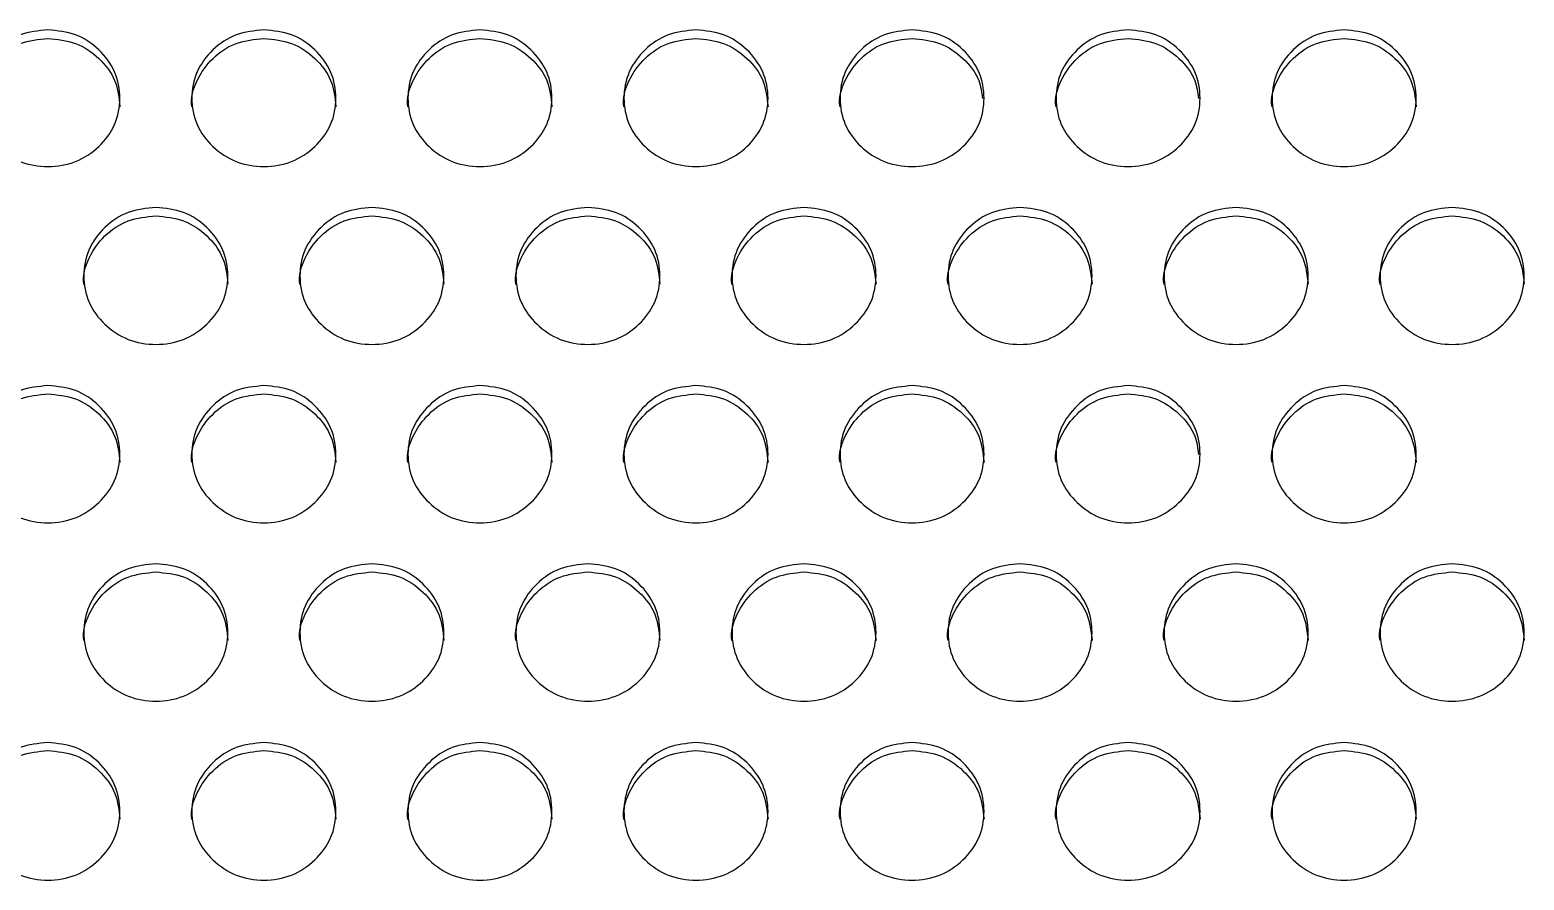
# Model space of a CAD drawing. Header units: millimetres. Extents: x 0.6 to 29.2, y 0.5 to 20.5.
# Drawn here: x 16.568 to 17.121, y 11.473 to 11.788 of the extents above; entities that cross this region are included whole.
import ezdxf

# ---------------------------------------------------------------- set-up
doc = ezdxf.new("R2010")
doc.units = ezdxf.units.MM

msp = doc.modelspace()

# ---------------------------------------------------------------- linework, layer by layer
for points, knots in [([(16.57468, 11.78833), (16.57819, 11.78799), (16.58521, 11.78732), (16.59397, 11.7813), (16.60011, 11.77304), (16.60197, 11.76303), (16.60011, 11.75304), (16.59398, 11.74472), (16.58522, 11.73889), (16.57468, 11.73713), (16.56415, 11.7389), (16.55538, 11.74472), (16.54926, 11.75304), (16.5474, 11.76303), (16.54926, 11.77303), (16.55539, 11.78129), (16.56415, 11.7873), (16.57117, 11.78799), (16.57468, 11.78833)], [0, 0, 0, 0, 0.062437, 0.124972, 0.18753, 0.24998, 0.31254, 0.374984, 0.437548, 0.499993, 0.562545, 0.624997, 0.687553, 0.750005, 0.812563, 0.87501, 0.937471, 1, 1, 1, 1]), ([(16.65468, 11.78833), (16.65819, 11.78799), (16.66521, 11.78732), (16.67397, 11.7813), (16.68011, 11.77304), (16.68197, 11.76303), (16.68011, 11.75304), (16.67398, 11.74472), (16.66522, 11.73889), (16.65468, 11.73713), (16.64415, 11.7389), (16.63538, 11.74472), (16.62926, 11.75304), (16.6274, 11.76303), (16.62926, 11.77303), (16.63538, 11.78129), (16.64415, 11.7873), (16.65117, 11.78799), (16.65468, 11.78833)], [0, 0, 0, 0, 0.062437, 0.124973, 0.18753, 0.24998, 0.312541, 0.374985, 0.437549, 0.499992, 0.562545, 0.624998, 0.687553, 0.750005, 0.812563, 0.87501, 0.937472, 1, 1, 1, 1]), ([(16.73468, 11.78833), (16.73819, 11.78799), (16.74521, 11.78732), (16.75397, 11.7813), (16.76011, 11.77304), (16.76197, 11.76303), (16.76011, 11.75304), (16.75398, 11.74472), (16.74522, 11.73889), (16.73468, 11.73713), (16.72415, 11.7389), (16.71538, 11.74472), (16.70926, 11.75304), (16.7074, 11.76303), (16.70926, 11.77303), (16.71539, 11.78129), (16.72415, 11.7873), (16.73117, 11.78799), (16.73468, 11.78833)], [0, 0, 0, 0, 0.062437, 0.124973, 0.18753, 0.249981, 0.312541, 0.374985, 0.437549, 0.499993, 0.562545, 0.624998, 0.687554, 0.750005, 0.812563, 0.87501, 0.937472, 1, 1, 1, 1]), ([(16.81468, 11.78833), (16.81819, 11.78799), (16.82521, 11.78732), (16.83397, 11.7813), (16.84011, 11.77304), (16.84197, 11.76303), (16.84011, 11.75304), (16.83398, 11.74472), (16.82522, 11.73889), (16.81468, 11.73713), (16.80415, 11.7389), (16.79538, 11.74472), (16.78926, 11.75304), (16.7874, 11.76303), (16.78926, 11.77303), (16.79539, 11.78129), (16.80415, 11.7873), (16.81117, 11.78799), (16.81468, 11.78833)], [0, 0, 0, 0, 0.0624366, 0.1249725, 0.1875296, 0.2499802, 0.3125405, 0.3749846, 0.4375486, 0.4999928, 0.5625444, 0.6249974, 0.6875531, 0.7500048, 0.8125629, 0.8750097, 0.9374719, 1, 1, 1, 1]), ([(16.89468, 11.78833), (16.89819, 11.78799), (16.90521, 11.78732), (16.91397, 11.7813), (16.92011, 11.77304), (16.92197, 11.76303), (16.92011, 11.75304), (16.91398, 11.74472), (16.90522, 11.73889), (16.89468, 11.73713), (16.88415, 11.7389), (16.87538, 11.74472), (16.86926, 11.75304), (16.8674, 11.76303), (16.86926, 11.77303), (16.87538, 11.78129), (16.88415, 11.7873), (16.89117, 11.78799), (16.89468, 11.78833)], [0, 0, 0, 0, 0.062437, 0.124973, 0.18753, 0.24998, 0.312541, 0.374985, 0.437549, 0.499992, 0.562545, 0.624998, 0.687553, 0.750005, 0.812563, 0.87501, 0.937472, 1, 1, 1, 1]), ([(16.97468, 11.78833), (16.97819, 11.78799), (16.98521, 11.78732), (16.99397, 11.7813), (17.00011, 11.77304), (17.00197, 11.76303), (17.00011, 11.75304), (16.99398, 11.74472), (16.98522, 11.73889), (16.97468, 11.73713), (16.96415, 11.7389), (16.95538, 11.74472), (16.94926, 11.75304), (16.9474, 11.76303), (16.94926, 11.77303), (16.95539, 11.78129), (16.96415, 11.7873), (16.97117, 11.78799), (16.97468, 11.78833)], [0, 0, 0, 0, 0.062437, 0.124973, 0.18753, 0.249981, 0.312541, 0.374985, 0.437549, 0.499993, 0.562545, 0.624998, 0.687554, 0.750005, 0.812563, 0.87501, 0.937472, 1, 1, 1, 1]), ([(17.05468, 11.78833), (17.05819, 11.78799), (17.06521, 11.78732), (17.07397, 11.7813), (17.08011, 11.77304), (17.08197, 11.76303), (17.08011, 11.75304), (17.07398, 11.74472), (17.06522, 11.73889), (17.05468, 11.73713), (17.04415, 11.7389), (17.03538, 11.74472), (17.02926, 11.75304), (17.0274, 11.76303), (17.02926, 11.77303), (17.03539, 11.78129), (17.04415, 11.7873), (17.05117, 11.78799), (17.05468, 11.78833)], [0, 0, 0, 0, 0.0624366, 0.1249725, 0.1875296, 0.2499802, 0.3125405, 0.3749846, 0.4375486, 0.4999928, 0.5625444, 0.6249974, 0.6875531, 0.7500048, 0.8125629, 0.8750097, 0.9374719, 1, 1, 1, 1]), ([(16.54802, 11.75985), (16.54802, 11.75985), (16.54736, 11.7631), (16.54956, 11.76991), (16.55531, 11.77811), (16.56417, 11.78412), (16.57118, 11.7848), (16.57468, 11.78515)], [0, 0, 0, 0, 0.000445, 0.250487, 0.50013, 0.749905, 1, 1, 1, 1]), ([(16.57468, 11.78515), (16.57819, 11.78481), (16.58522, 11.78414), (16.59393, 11.77812), (16.60027, 11.76987), (16.60099, 11.76321), (16.60135, 11.75989)], [0, 0, 0, 0, 0.249958, 0.50026, 0.750582, 1, 1, 1, 1]), ([(16.62802, 11.75985), (16.62802, 11.75985), (16.62736, 11.7631), (16.62956, 11.76991), (16.63531, 11.77811), (16.64417, 11.78412), (16.65118, 11.7848), (16.65468, 11.78515)], [0, 0, 0, 0, 0.000445, 0.250486, 0.50013, 0.749908, 1, 1, 1, 1]), ([(16.65468, 11.78515), (16.65819, 11.78481), (16.66522, 11.78414), (16.67393, 11.77812), (16.68027, 11.76987), (16.68099, 11.76321), (16.68135, 11.75989)], [0, 0, 0, 0, 0.249958, 0.50026, 0.750582, 1, 1, 1, 1]), ([(16.70802, 11.75985), (16.70802, 11.75985), (16.70736, 11.7631), (16.70956, 11.76991), (16.71531, 11.77811), (16.72417, 11.78412), (16.73118, 11.7848), (16.73468, 11.78515)], [0, 0, 0, 0, 0.000445, 0.250486, 0.500132, 0.749907, 1, 1, 1, 1]), ([(16.73468, 11.78515), (16.73819, 11.78481), (16.74522, 11.78414), (16.75393, 11.77812), (16.76027, 11.76987), (16.76099, 11.76321), (16.76135, 11.75989)], [0, 0, 0, 0, 0.24996, 0.50026, 0.750583, 1, 1, 1, 1]), ([(16.78802, 11.75985), (16.78802, 11.75985), (16.78736, 11.7631), (16.78956, 11.76991), (16.79531, 11.77811), (16.80417, 11.78412), (16.81118, 11.7848), (16.81468, 11.78515)], [0, 0, 0, 0, 0.000445, 0.250487, 0.500131, 0.749908, 1, 1, 1, 1]), ([(16.81468, 11.78515), (16.81819, 11.78481), (16.82522, 11.78414), (16.83393, 11.77812), (16.84027, 11.76987), (16.84099, 11.76321), (16.84135, 11.75989)], [0, 0, 0, 0, 0.249958, 0.50026, 0.750582, 1, 1, 1, 1]), ([(16.86802, 11.75985), (16.86802, 11.75985), (16.86736, 11.7631), (16.86956, 11.76991), (16.87531, 11.77811), (16.88417, 11.78412), (16.89118, 11.7848), (16.89468, 11.78515)], [0, 0, 0, 0, 0.000445, 0.250486, 0.50013, 0.749908, 1, 1, 1, 1]), ([(16.89468, 11.78515), (16.8982, 11.78481), (16.90524, 11.78414), (16.91388, 11.7781), (16.91976, 11.77078), (16.92046, 11.76519), (16.92074, 11.76292)], [0, 0, 0, 0, 0.271146, 0.542662, 0.8142, 1, 1, 1, 1]), ([(16.94802, 11.75985), (16.94802, 11.75985), (16.94736, 11.7631), (16.94956, 11.76991), (16.95531, 11.77811), (16.96417, 11.78412), (16.97118, 11.7848), (16.97468, 11.78515)], [0, 0, 0, 0, 0.000445, 0.250486, 0.500132, 0.749907, 1, 1, 1, 1]), ([(16.97468, 11.78515), (16.9782, 11.78481), (16.98524, 11.78414), (16.99388, 11.7781), (16.99976, 11.77078), (17.00046, 11.76519), (17.00074, 11.76292)], [0, 0, 0, 0, 0.2711458, 0.542661, 0.8142007, 1, 1, 1, 1]), ([(17.02802, 11.75985), (17.02802, 11.75985), (17.02736, 11.7631), (17.02956, 11.76991), (17.03531, 11.77811), (17.04417, 11.78412), (17.05118, 11.7848), (17.05468, 11.78515)], [0, 0, 0, 0, 0.000445, 0.250487, 0.500131, 0.749908, 1, 1, 1, 1]), ([(17.05468, 11.78515), (17.05819, 11.78481), (17.06522, 11.78414), (17.07393, 11.77812), (17.08027, 11.76987), (17.08099, 11.76321), (17.08135, 11.75989)], [0, 0, 0, 0, 0.249958, 0.50026, 0.750582, 1, 1, 1, 1]), ([(16.61468, 11.72257), (16.61819, 11.72223), (16.62521, 11.72155), (16.63397, 11.71552), (16.64011, 11.70725), (16.64197, 11.69722), (16.64011, 11.68722), (16.63398, 11.67888), (16.62522, 11.67305), (16.61468, 11.67127), (16.60415, 11.67305), (16.59538, 11.67888), (16.58926, 11.68721), (16.5874, 11.69723), (16.58926, 11.70724), (16.59538, 11.71552), (16.60415, 11.72153), (16.61117, 11.72222), (16.61468, 11.72257)], [0, 0, 0, 0, 0.062437, 0.124972, 0.18753, 0.24998, 0.312539, 0.374985, 0.437548, 0.499992, 0.562544, 0.624996, 0.687552, 0.750004, 0.812563, 0.87501, 0.937472, 1, 1, 1, 1]), ([(16.69468, 11.72257), (16.69819, 11.72223), (16.70521, 11.72155), (16.71397, 11.71552), (16.72011, 11.70725), (16.72197, 11.69722), (16.72011, 11.68722), (16.71398, 11.67888), (16.70522, 11.67305), (16.69468, 11.67127), (16.68415, 11.67305), (16.67538, 11.67888), (16.66926, 11.68721), (16.6674, 11.69723), (16.66926, 11.70724), (16.67538, 11.71552), (16.68415, 11.72153), (16.69117, 11.72222), (16.69468, 11.72257)], [0, 0, 0, 0, 0.062437, 0.124972, 0.18753, 0.24998, 0.31254, 0.374985, 0.437548, 0.499992, 0.562544, 0.624997, 0.687552, 0.750004, 0.812563, 0.87501, 0.937472, 1, 1, 1, 1]), ([(16.77468, 11.72257), (16.77819, 11.72223), (16.78521, 11.72155), (16.79397, 11.71552), (16.80011, 11.70725), (16.80197, 11.69722), (16.80011, 11.68722), (16.79398, 11.67888), (16.78522, 11.67305), (16.77468, 11.67127), (16.76415, 11.67305), (16.75538, 11.67888), (16.74926, 11.68721), (16.7474, 11.69723), (16.74926, 11.70724), (16.75539, 11.71552), (16.76415, 11.72153), (16.77117, 11.72222), (16.77468, 11.72257)], [0, 0, 0, 0, 0.062437, 0.124972, 0.187531, 0.24998, 0.31254, 0.374985, 0.437548, 0.499993, 0.562545, 0.624997, 0.687553, 0.750004, 0.812563, 0.87501, 0.937472, 1, 1, 1, 1]), ([(16.85468, 11.72257), (16.85819, 11.72223), (16.86521, 11.72155), (16.87397, 11.71552), (16.88011, 11.70725), (16.88197, 11.69722), (16.88011, 11.68722), (16.87398, 11.67888), (16.86522, 11.67305), (16.85468, 11.67127), (16.84415, 11.67305), (16.83538, 11.67888), (16.82926, 11.68721), (16.8274, 11.69723), (16.82926, 11.70724), (16.83538, 11.71552), (16.84415, 11.72153), (16.85117, 11.72222), (16.85468, 11.72257)], [0, 0, 0, 0, 0.062437, 0.124972, 0.18753, 0.24998, 0.31254, 0.374985, 0.437548, 0.499993, 0.562544, 0.624997, 0.687552, 0.750004, 0.812563, 0.87501, 0.937472, 1, 1, 1, 1]), ([(16.93468, 11.72257), (16.93819, 11.72223), (16.94521, 11.72155), (16.95397, 11.71552), (16.96011, 11.70725), (16.96197, 11.69722), (16.96011, 11.68722), (16.95398, 11.67888), (16.94522, 11.67305), (16.93468, 11.67127), (16.92415, 11.67305), (16.91538, 11.67888), (16.90926, 11.68721), (16.9074, 11.69723), (16.90926, 11.70724), (16.91538, 11.71552), (16.92415, 11.72153), (16.93117, 11.72222), (16.93468, 11.72257)], [0, 0, 0, 0, 0.062437, 0.124972, 0.187531, 0.24998, 0.31254, 0.374985, 0.437549, 0.499992, 0.562544, 0.624997, 0.687552, 0.750004, 0.812563, 0.87501, 0.937472, 1, 1, 1, 1]), ([(17.01468, 11.72257), (17.01819, 11.72223), (17.02521, 11.72155), (17.03397, 11.71552), (17.04011, 11.70725), (17.04197, 11.69722), (17.04011, 11.68722), (17.03398, 11.67888), (17.02522, 11.67305), (17.01468, 11.67127), (17.00415, 11.67305), (16.99538, 11.67888), (16.98926, 11.68721), (16.9874, 11.69723), (16.98926, 11.70724), (16.99538, 11.71552), (17.00415, 11.72153), (17.01117, 11.72222), (17.01468, 11.72257)], [0, 0, 0, 0, 0.062437, 0.124972, 0.18753, 0.24998, 0.312539, 0.374985, 0.437548, 0.499992, 0.562544, 0.624996, 0.687552, 0.750004, 0.812563, 0.87501, 0.937471, 1, 1, 1, 1]), ([(17.09468, 11.72257), (17.09819, 11.72223), (17.10521, 11.72155), (17.11397, 11.71552), (17.12011, 11.70725), (17.12197, 11.69722), (17.12011, 11.68722), (17.11398, 11.67888), (17.10522, 11.67305), (17.09468, 11.67127), (17.08415, 11.67305), (17.07538, 11.67888), (17.06926, 11.68721), (17.0674, 11.69723), (17.06926, 11.70724), (17.07538, 11.71552), (17.08415, 11.72153), (17.09117, 11.72222), (17.09468, 11.72257)], [0, 0, 0, 0, 0.062437, 0.124972, 0.18753, 0.24998, 0.31254, 0.374985, 0.437548, 0.499992, 0.562544, 0.624997, 0.687552, 0.750004, 0.812563, 0.87501, 0.937472, 1, 1, 1, 1]), ([(16.58802, 11.69409), (16.58802, 11.6941), (16.58736, 11.69734), (16.58956, 11.70417), (16.59531, 11.71238), (16.60417, 11.7184), (16.61118, 11.71909), (16.61468, 11.71943)], [0, 0, 0, 0, 0.000445, 0.250486, 0.500131, 0.749907, 1, 1, 1, 1]), ([(16.61468, 11.71943), (16.61819, 11.7191), (16.62522, 11.71842), (16.63393, 11.71239), (16.64027, 11.70413), (16.64099, 11.69746), (16.64135, 11.69413)], [0, 0, 0, 0, 0.249958, 0.50026, 0.750581, 1, 1, 1, 1]), ([(16.66802, 11.69409), (16.66802, 11.6941), (16.66736, 11.69734), (16.66956, 11.70417), (16.67531, 11.71238), (16.68417, 11.7184), (16.69118, 11.71909), (16.69468, 11.71943)], [0, 0, 0, 0, 0.000445, 0.250485, 0.500131, 0.749907, 1, 1, 1, 1]), ([(16.69468, 11.71943), (16.69819, 11.7191), (16.70522, 11.71842), (16.71393, 11.71239), (16.72027, 11.70413), (16.72099, 11.69746), (16.72135, 11.69413)], [0, 0, 0, 0, 0.2499607, 0.5002606, 0.7505808, 1, 1, 1, 1]), ([(16.74802, 11.69409), (16.74802, 11.6941), (16.74736, 11.69734), (16.74956, 11.70417), (16.75531, 11.71238), (16.76417, 11.7184), (16.77118, 11.71909), (16.77468, 11.71943)], [0, 0, 0, 0, 0.000445, 0.250485, 0.500132, 0.749906, 1, 1, 1, 1]), ([(16.77468, 11.71943), (16.77819, 11.7191), (16.78522, 11.71842), (16.79393, 11.71239), (16.80027, 11.70413), (16.80099, 11.69746), (16.80135, 11.69413)], [0, 0, 0, 0, 0.24996, 0.50026, 0.750581, 1, 1, 1, 1]), ([(16.82802, 11.69409), (16.82802, 11.6941), (16.82736, 11.69734), (16.82956, 11.70417), (16.83531, 11.71238), (16.84417, 11.7184), (16.85118, 11.71909), (16.85468, 11.71943)], [0, 0, 0, 0, 0.000445, 0.250485, 0.500131, 0.749907, 1, 1, 1, 1]), ([(16.85468, 11.71943), (16.85819, 11.7191), (16.86522, 11.71842), (16.87393, 11.71239), (16.88027, 11.70413), (16.88099, 11.69746), (16.88135, 11.69413)], [0, 0, 0, 0, 0.249958, 0.50026, 0.750581, 1, 1, 1, 1]), ([(16.90802, 11.69409), (16.90802, 11.6941), (16.90736, 11.69734), (16.90956, 11.70417), (16.91531, 11.71238), (16.92417, 11.7184), (16.93118, 11.71909), (16.93468, 11.71943)], [0, 0, 0, 0, 0.000445, 0.250485, 0.500131, 0.749907, 1, 1, 1, 1]), ([(16.93468, 11.71943), (16.93819, 11.7191), (16.94522, 11.71842), (16.95393, 11.71239), (16.96027, 11.70413), (16.96099, 11.69746), (16.96135, 11.69413)], [0, 0, 0, 0, 0.24996, 0.50026, 0.750581, 1, 1, 1, 1]), ([(16.98802, 11.69409), (16.98802, 11.6941), (16.98736, 11.69734), (16.98956, 11.70417), (16.99531, 11.71238), (17.00417, 11.7184), (17.01118, 11.71909), (17.01468, 11.71943)], [0, 0, 0, 0, 0.000445, 0.250485, 0.500131, 0.749904, 1, 1, 1, 1]), ([(17.01468, 11.71943), (17.01819, 11.7191), (17.02522, 11.71842), (17.03393, 11.71239), (17.04027, 11.70413), (17.04099, 11.69746), (17.04135, 11.69413)], [0, 0, 0, 0, 0.249958, 0.50026, 0.750581, 1, 1, 1, 1]), ([(17.06802, 11.69409), (17.06802, 11.6941), (17.06736, 11.69734), (17.06956, 11.70417), (17.07531, 11.71238), (17.08417, 11.7184), (17.09118, 11.71909), (17.09468, 11.71943)], [0, 0, 0, 0, 0.000445, 0.250485, 0.500131, 0.749907, 1, 1, 1, 1]), ([(17.09468, 11.71943), (17.09819, 11.7191), (17.10522, 11.71842), (17.11393, 11.71239), (17.12027, 11.70413), (17.12099, 11.69746), (17.12135, 11.69413)], [0, 0, 0, 0, 0.249958, 0.50026, 0.750581, 1, 1, 1, 1]), ([(16.54802, 11.62812), (16.54802, 11.62813), (16.54737, 11.63139), (16.54956, 11.63821), (16.55531, 11.64644), (16.56417, 11.65248), (16.57118, 11.65316), (16.57468, 11.65351)], [0, 0, 0, 0, 0.0004479, 0.2504879, 0.5001324, 0.7499061, 1, 1, 1, 1]), ([(16.57468, 11.65659), (16.57819, 11.65625), (16.58521, 11.65558), (16.59397, 11.64953), (16.60011, 11.64125), (16.60197, 11.6312), (16.60011, 11.62118), (16.59398, 11.61283), (16.58522, 11.60699), (16.57468, 11.60521), (16.56415, 11.60699), (16.55538, 11.61283), (16.54926, 11.62118), (16.5474, 11.63121), (16.54926, 11.64124), (16.55539, 11.64953), (16.56415, 11.65556), (16.57117, 11.65625), (16.57468, 11.65659)], [0, 0, 0, 0, 0.062437, 0.124972, 0.18753, 0.249981, 0.31254, 0.374984, 0.437548, 0.499992, 0.562544, 0.624997, 0.687552, 0.750004, 0.812563, 0.87501, 0.937471, 1, 1, 1, 1]), ([(16.57468, 11.65351), (16.57819, 11.65317), (16.58522, 11.6525), (16.59393, 11.64646), (16.60027, 11.63818), (16.60099, 11.6315), (16.60135, 11.62816)], [0, 0, 0, 0, 0.249958, 0.500262, 0.750583, 1, 1, 1, 1]), ([(16.62802, 11.62812), (16.62802, 11.62813), (16.62737, 11.63139), (16.62956, 11.63821), (16.63531, 11.64644), (16.64417, 11.65248), (16.65118, 11.65316), (16.65468, 11.65351)], [0, 0, 0, 0, 0.000448, 0.250488, 0.500132, 0.749908, 1, 1, 1, 1]), ([(16.65468, 11.65659), (16.65819, 11.65625), (16.66521, 11.65558), (16.67397, 11.64953), (16.68011, 11.64125), (16.68197, 11.6312), (16.68011, 11.62118), (16.67398, 11.61283), (16.66522, 11.60699), (16.65468, 11.60521), (16.64415, 11.60699), (16.63538, 11.61283), (16.62926, 11.62118), (16.6274, 11.63121), (16.62926, 11.64124), (16.63538, 11.64953), (16.64415, 11.65556), (16.65117, 11.65625), (16.65468, 11.65659)], [0, 0, 0, 0, 0.062437, 0.124972, 0.18753, 0.249981, 0.31254, 0.374985, 0.437548, 0.499992, 0.562544, 0.624997, 0.687552, 0.750004, 0.812563, 0.87501, 0.937472, 1, 1, 1, 1]), ([(16.65468, 11.65351), (16.65819, 11.65317), (16.66522, 11.6525), (16.67393, 11.64646), (16.68027, 11.63818), (16.68099, 11.6315), (16.68135, 11.62816)], [0, 0, 0, 0, 0.249958, 0.500262, 0.750583, 1, 1, 1, 1]), ([(16.70802, 11.62812), (16.70802, 11.62813), (16.70737, 11.63139), (16.70956, 11.63821), (16.71531, 11.64644), (16.72417, 11.65248), (16.73118, 11.65316), (16.73468, 11.65351)], [0, 0, 0, 0, 0.000448, 0.250488, 0.500134, 0.749908, 1, 1, 1, 1]), ([(16.73468, 11.65659), (16.73819, 11.65625), (16.74521, 11.65558), (16.75397, 11.64953), (16.76011, 11.64125), (16.76197, 11.6312), (16.76011, 11.62118), (16.75398, 11.61283), (16.74522, 11.60699), (16.73468, 11.60521), (16.72415, 11.60699), (16.71538, 11.61283), (16.70926, 11.62118), (16.7074, 11.63121), (16.70926, 11.64124), (16.71539, 11.64953), (16.72415, 11.65556), (16.73117, 11.65625), (16.73468, 11.65659)], [0, 0, 0, 0, 0.062437, 0.124972, 0.187531, 0.249981, 0.31254, 0.374985, 0.437549, 0.499992, 0.562544, 0.624997, 0.687552, 0.750005, 0.812563, 0.87501, 0.937472, 1, 1, 1, 1]), ([(16.73468, 11.65351), (16.73819, 11.65317), (16.74522, 11.6525), (16.75393, 11.64646), (16.76027, 11.63818), (16.76099, 11.6315), (16.76135, 11.62816)], [0, 0, 0, 0, 0.24996, 0.500261, 0.750584, 1, 1, 1, 1]), ([(16.78802, 11.62812), (16.78802, 11.62813), (16.78737, 11.63139), (16.78956, 11.63821), (16.79531, 11.64644), (16.80417, 11.65248), (16.81118, 11.65316), (16.81468, 11.65351)], [0, 0, 0, 0, 0.0004479, 0.250488, 0.5001325, 0.7499083, 1, 1, 1, 1]), ([(16.81468, 11.65659), (16.81819, 11.65625), (16.82521, 11.65558), (16.83397, 11.64953), (16.84011, 11.64125), (16.84197, 11.6312), (16.84011, 11.62118), (16.83398, 11.61283), (16.82522, 11.60699), (16.81468, 11.60521), (16.80415, 11.60699), (16.79538, 11.61283), (16.78926, 11.62118), (16.7874, 11.63121), (16.78926, 11.64124), (16.79539, 11.64953), (16.80415, 11.65556), (16.81117, 11.65625), (16.81468, 11.65659)], [0, 0, 0, 0, 0.062437, 0.124972, 0.18753, 0.249981, 0.31254, 0.374984, 0.437548, 0.499992, 0.562544, 0.624997, 0.687552, 0.750004, 0.812563, 0.87501, 0.937472, 1, 1, 1, 1]), ([(16.81468, 11.65351), (16.81819, 11.65317), (16.82522, 11.6525), (16.83393, 11.64646), (16.84027, 11.63818), (16.84099, 11.6315), (16.84135, 11.62816)], [0, 0, 0, 0, 0.249958, 0.500262, 0.750583, 1, 1, 1, 1]), ([(16.86802, 11.62812), (16.86802, 11.62813), (16.86737, 11.63139), (16.86956, 11.63821), (16.87531, 11.64644), (16.88417, 11.65248), (16.89118, 11.65316), (16.89468, 11.65351)], [0, 0, 0, 0, 0.000448, 0.250488, 0.500132, 0.749908, 1, 1, 1, 1]), ([(16.89468, 11.65659), (16.89819, 11.65625), (16.90521, 11.65558), (16.91397, 11.64953), (16.92011, 11.64125), (16.92197, 11.6312), (16.92011, 11.62118), (16.91398, 11.61283), (16.90522, 11.60699), (16.89468, 11.60521), (16.88415, 11.60699), (16.87538, 11.61283), (16.86926, 11.62118), (16.8674, 11.63121), (16.86926, 11.64124), (16.87538, 11.64953), (16.88415, 11.65556), (16.89117, 11.65625), (16.89468, 11.65659)], [0, 0, 0, 0, 0.062437, 0.124973, 0.18753, 0.249981, 0.31254, 0.374985, 0.437549, 0.499992, 0.562544, 0.624997, 0.687552, 0.750004, 0.812563, 0.87501, 0.937472, 1, 1, 1, 1]), ([(16.89468, 11.65351), (16.89819, 11.65317), (16.90522, 11.6525), (16.91393, 11.64646), (16.92027, 11.63818), (16.92099, 11.6315), (16.92135, 11.62816)], [0, 0, 0, 0, 0.2499606, 0.5002617, 0.7505836, 1, 1, 1, 1]), ([(16.94802, 11.62812), (16.94802, 11.62813), (16.94737, 11.63139), (16.94956, 11.63821), (16.95531, 11.64644), (16.96417, 11.65248), (16.97118, 11.65316), (16.97468, 11.65351)], [0, 0, 0, 0, 0.000448, 0.250488, 0.500134, 0.749908, 1, 1, 1, 1]), ([(16.97468, 11.65659), (16.97819, 11.65625), (16.98521, 11.65558), (16.99397, 11.64953), (17.00011, 11.64125), (17.00197, 11.6312), (17.00011, 11.62118), (16.99398, 11.61283), (16.98522, 11.60699), (16.97468, 11.60521), (16.96415, 11.60699), (16.95538, 11.61283), (16.94926, 11.62118), (16.9474, 11.63121), (16.94926, 11.64124), (16.95539, 11.64953), (16.96415, 11.65556), (16.97117, 11.65625), (16.97468, 11.65659)], [0, 0, 0, 0, 0.062437, 0.124972, 0.187531, 0.249981, 0.31254, 0.374985, 0.437548, 0.499992, 0.562544, 0.624997, 0.687553, 0.750005, 0.812563, 0.87501, 0.937472, 1, 1, 1, 1]), ([(16.97468, 11.65351), (16.9782, 11.65317), (16.98523, 11.6525), (16.99388, 11.64644), (16.99978, 11.63906), (17.00047, 11.63342), (17.00076, 11.6311)], [0, 0, 0, 0, 0.270358, 0.541085, 0.811835, 1, 1, 1, 1]), ([(17.02802, 11.62812), (17.02802, 11.62813), (17.02737, 11.63139), (17.02956, 11.63821), (17.03531, 11.64644), (17.04417, 11.65248), (17.05118, 11.65316), (17.05468, 11.65351)], [0, 0, 0, 0, 0.0004479, 0.250488, 0.5001325, 0.7499083, 1, 1, 1, 1]), ([(17.05468, 11.65659), (17.05819, 11.65625), (17.06521, 11.65558), (17.07397, 11.64953), (17.08011, 11.64125), (17.08197, 11.6312), (17.08011, 11.62118), (17.07398, 11.61283), (17.06522, 11.60699), (17.05468, 11.60521), (17.04415, 11.60699), (17.03538, 11.61283), (17.02926, 11.62118), (17.0274, 11.63121), (17.02926, 11.64124), (17.03539, 11.64953), (17.04415, 11.65556), (17.05117, 11.65625), (17.05468, 11.65659)], [0, 0, 0, 0, 0.062437, 0.124972, 0.18753, 0.249981, 0.31254, 0.374984, 0.437548, 0.499992, 0.562544, 0.624997, 0.687552, 0.750004, 0.812563, 0.87501, 0.937472, 1, 1, 1, 1]), ([(17.05468, 11.65351), (17.05819, 11.65317), (17.06522, 11.6525), (17.07393, 11.64646), (17.08027, 11.63818), (17.08099, 11.6315), (17.08135, 11.62816)], [0, 0, 0, 0, 0.249958, 0.500262, 0.750583, 1, 1, 1, 1]), ([(16.58802, 11.56214), (16.58802, 11.56215), (16.58737, 11.56541), (16.58956, 11.57225), (16.59531, 11.58049), (16.60417, 11.58654), (16.61118, 11.58723), (16.61468, 11.58757)], [0, 0, 0, 0, 0.000447, 0.25049, 0.500131, 0.749908, 1, 1, 1, 1]), ([(16.61468, 11.5906), (16.61819, 11.59027), (16.62521, 11.58959), (16.63397, 11.58353), (16.64011, 11.57523), (16.64197, 11.56517), (16.64011, 11.55514), (16.63398, 11.54677), (16.62522, 11.54092), (16.61468, 11.53914), (16.60415, 11.54092), (16.59538, 11.54677), (16.58926, 11.55513), (16.5874, 11.56518), (16.58926, 11.57523), (16.59538, 11.58353), (16.60415, 11.58957), (16.61117, 11.59026), (16.61468, 11.5906)], [0, 0, 0, 0, 0.062437, 0.124973, 0.187531, 0.249981, 0.31254, 0.374985, 0.437548, 0.499993, 0.562544, 0.624997, 0.687553, 0.750004, 0.812563, 0.87501, 0.937472, 1, 1, 1, 1]), ([(16.61468, 11.58757), (16.61819, 11.58723), (16.62522, 11.58656), (16.63393, 11.58051), (16.64027, 11.57222), (16.64099, 11.56552), (16.64135, 11.56218)], [0, 0, 0, 0, 0.249959, 0.500262, 0.750581, 1, 1, 1, 1]), ([(16.66802, 11.56214), (16.66802, 11.56215), (16.66737, 11.56541), (16.66956, 11.57225), (16.67531, 11.58049), (16.68417, 11.58654), (16.69118, 11.58723), (16.69468, 11.58757)], [0, 0, 0, 0, 0.000447, 0.250489, 0.500131, 0.749908, 1, 1, 1, 1]), ([(16.69468, 11.5906), (16.69819, 11.59027), (16.70521, 11.58959), (16.71397, 11.58353), (16.72011, 11.57523), (16.72197, 11.56517), (16.72011, 11.55514), (16.71398, 11.54677), (16.70522, 11.54092), (16.69468, 11.53914), (16.68415, 11.54092), (16.67538, 11.54677), (16.66926, 11.55513), (16.6674, 11.56518), (16.66926, 11.57523), (16.67538, 11.58353), (16.68415, 11.58957), (16.69117, 11.59026), (16.69468, 11.5906)], [0, 0, 0, 0, 0.062437, 0.124973, 0.187531, 0.249981, 0.31254, 0.374984, 0.437549, 0.499992, 0.562544, 0.624997, 0.687553, 0.750005, 0.812563, 0.87501, 0.937472, 1, 1, 1, 1]), ([(16.69468, 11.58757), (16.69819, 11.58723), (16.70522, 11.58656), (16.71393, 11.58051), (16.72027, 11.57222), (16.72099, 11.56552), (16.72135, 11.56218)], [0, 0, 0, 0, 0.249961, 0.500262, 0.750581, 1, 1, 1, 1]), ([(16.74802, 11.56214), (16.74802, 11.56215), (16.74737, 11.56541), (16.74956, 11.57225), (16.75531, 11.58049), (16.76417, 11.58654), (16.77118, 11.58723), (16.77468, 11.58757)], [0, 0, 0, 0, 0.000447, 0.250489, 0.500133, 0.749908, 1, 1, 1, 1]), ([(16.77468, 11.5906), (16.77819, 11.59027), (16.78521, 11.58959), (16.79397, 11.58353), (16.80011, 11.57523), (16.80197, 11.56517), (16.80011, 11.55514), (16.79398, 11.54677), (16.78522, 11.54092), (16.77468, 11.53914), (16.76415, 11.54092), (16.75538, 11.54677), (16.74926, 11.55513), (16.7474, 11.56518), (16.74926, 11.57523), (16.75539, 11.58353), (16.76415, 11.58957), (16.77117, 11.59026), (16.77468, 11.5906)], [0, 0, 0, 0, 0.062437, 0.124973, 0.187531, 0.249981, 0.31254, 0.374985, 0.437549, 0.499993, 0.562545, 0.624997, 0.687553, 0.750005, 0.812563, 0.87501, 0.937472, 1, 1, 1, 1]), ([(16.77468, 11.58757), (16.77819, 11.58723), (16.78522, 11.58656), (16.79393, 11.58051), (16.80027, 11.57222), (16.80099, 11.56552), (16.80135, 11.56218)], [0, 0, 0, 0, 0.249961, 0.500262, 0.750581, 1, 1, 1, 1]), ([(16.82802, 11.56214), (16.82802, 11.56215), (16.82737, 11.56541), (16.82956, 11.57225), (16.83531, 11.58049), (16.84417, 11.58654), (16.85118, 11.58723), (16.85468, 11.58757)], [0, 0, 0, 0, 0.000447, 0.250489, 0.500131, 0.749908, 1, 1, 1, 1]), ([(16.85468, 11.5906), (16.85819, 11.59027), (16.86521, 11.58959), (16.87397, 11.58353), (16.88011, 11.57523), (16.88197, 11.56517), (16.88011, 11.55514), (16.87398, 11.54677), (16.86522, 11.54092), (16.85468, 11.53914), (16.84415, 11.54092), (16.83538, 11.54677), (16.82926, 11.55513), (16.8274, 11.56518), (16.82926, 11.57523), (16.83538, 11.58353), (16.84415, 11.58957), (16.85117, 11.59026), (16.85468, 11.5906)], [0, 0, 0, 0, 0.062437, 0.124973, 0.187531, 0.249981, 0.31254, 0.374985, 0.437548, 0.499993, 0.562544, 0.624997, 0.687553, 0.750004, 0.812562, 0.875009, 0.937472, 1, 1, 1, 1]), ([(16.85468, 11.58757), (16.85819, 11.58723), (16.86522, 11.58656), (16.87393, 11.58051), (16.88027, 11.57222), (16.88099, 11.56552), (16.88135, 11.56218)], [0, 0, 0, 0, 0.249959, 0.500262, 0.750581, 1, 1, 1, 1]), ([(16.90802, 11.56214), (16.90802, 11.56215), (16.90737, 11.56541), (16.90956, 11.57225), (16.91531, 11.58049), (16.92417, 11.58654), (16.93118, 11.58723), (16.93468, 11.58757)], [0, 0, 0, 0, 0.000447, 0.250489, 0.500131, 0.749908, 1, 1, 1, 1]), ([(16.93468, 11.5906), (16.93819, 11.59027), (16.94521, 11.58959), (16.95397, 11.58353), (16.96011, 11.57523), (16.96197, 11.56517), (16.96011, 11.55514), (16.95398, 11.54677), (16.94522, 11.54092), (16.93468, 11.53914), (16.92415, 11.54092), (16.91538, 11.54677), (16.90926, 11.55513), (16.9074, 11.56518), (16.90926, 11.57523), (16.91538, 11.58353), (16.92415, 11.58957), (16.93117, 11.59026), (16.93468, 11.5906)], [0, 0, 0, 0, 0.062437, 0.124973, 0.187531, 0.249981, 0.31254, 0.374985, 0.437549, 0.499992, 0.562544, 0.624997, 0.687553, 0.750005, 0.812563, 0.87501, 0.937472, 1, 1, 1, 1]), ([(16.93468, 11.58757), (16.93819, 11.58723), (16.94522, 11.58656), (16.95393, 11.58051), (16.96027, 11.57222), (16.96099, 11.56552), (16.96135, 11.56218)], [0, 0, 0, 0, 0.2499608, 0.5002619, 0.7505814, 1, 1, 1, 1]), ([(16.98802, 11.56214), (16.98802, 11.56215), (16.98737, 11.56541), (16.98956, 11.57225), (16.99531, 11.58049), (17.00417, 11.58654), (17.01118, 11.58723), (17.01468, 11.58757)], [0, 0, 0, 0, 0.000447, 0.250489, 0.500131, 0.749906, 1, 1, 1, 1]), ([(17.01468, 11.5906), (17.01819, 11.59027), (17.02521, 11.58959), (17.03397, 11.58353), (17.04011, 11.57523), (17.04197, 11.56517), (17.04011, 11.55514), (17.03398, 11.54677), (17.02522, 11.54092), (17.01468, 11.53914), (17.00415, 11.54092), (16.99538, 11.54677), (16.98926, 11.55513), (16.9874, 11.56518), (16.98926, 11.57523), (16.99538, 11.58353), (17.00415, 11.58957), (17.01117, 11.59026), (17.01468, 11.5906)], [0, 0, 0, 0, 0.0624367, 0.1249725, 0.1875305, 0.2499807, 0.3125401, 0.3749846, 0.4375482, 0.4999924, 0.5625445, 0.6249968, 0.6875525, 0.7500044, 0.8125625, 0.8750095, 0.9374713, 1, 1, 1, 1]), ([(17.01468, 11.58757), (17.01819, 11.58723), (17.02522, 11.58656), (17.03393, 11.58051), (17.04027, 11.57222), (17.04099, 11.56552), (17.04135, 11.56218)], [0, 0, 0, 0, 0.249959, 0.500262, 0.750581, 1, 1, 1, 1]), ([(17.06802, 11.56214), (17.06802, 11.56215), (17.06737, 11.56541), (17.06956, 11.57225), (17.07531, 11.58049), (17.08417, 11.58654), (17.09118, 11.58723), (17.09468, 11.58757)], [0, 0, 0, 0, 0.000447, 0.250489, 0.500131, 0.749908, 1, 1, 1, 1]), ([(17.09468, 11.5906), (17.09819, 11.59027), (17.10521, 11.58959), (17.11397, 11.58353), (17.12011, 11.57523), (17.12197, 11.56517), (17.12011, 11.55514), (17.11398, 11.54677), (17.10522, 11.54092), (17.09468, 11.53914), (17.08415, 11.54092), (17.07538, 11.54677), (17.06926, 11.55513), (17.0674, 11.56518), (17.06926, 11.57523), (17.07538, 11.58353), (17.08415, 11.58957), (17.09117, 11.59026), (17.09468, 11.5906)], [0, 0, 0, 0, 0.0624367, 0.1249726, 0.1875305, 0.2499808, 0.3125402, 0.3749846, 0.4375484, 0.4999921, 0.5625442, 0.624997, 0.6875527, 0.7500045, 0.8125625, 0.8750095, 0.9374719, 1, 1, 1, 1]), ([(17.09468, 11.58757), (17.09819, 11.58723), (17.10522, 11.58656), (17.11393, 11.58051), (17.12027, 11.57222), (17.12099, 11.56552), (17.12135, 11.56218)], [0, 0, 0, 0, 0.249959, 0.500262, 0.750581, 1, 1, 1, 1]), ([(16.54802, 11.49595), (16.54802, 11.49596), (16.54737, 11.49922), (16.54956, 11.50608), (16.55531, 11.51434), (16.56417, 11.52039), (16.57118, 11.52108), (16.57468, 11.52142)], [0, 0, 0, 0, 0.000447, 0.250488, 0.500131, 0.749906, 1, 1, 1, 1]), ([(16.57468, 11.52441), (16.57819, 11.52407), (16.58521, 11.52339), (16.59397, 11.51733), (16.60011, 11.50901), (16.60197, 11.49894), (16.60011, 11.48888), (16.59398, 11.4805), (16.58522, 11.47464), (16.57468, 11.47286), (16.56415, 11.47464), (16.55538, 11.48051), (16.54926, 11.48888), (16.5474, 11.49894), (16.54926, 11.50901), (16.55538, 11.51733), (16.56415, 11.52337), (16.57117, 11.52406), (16.57468, 11.52441)], [0, 0, 0, 0, 0.0624366, 0.1249723, 0.1875305, 0.2499803, 0.3125399, 0.3749848, 0.4375482, 0.4999924, 0.5625446, 0.6249967, 0.6875524, 0.750004, 0.8125628, 0.8750101, 0.9374712, 1, 1, 1, 1]), ([(16.57468, 11.52142), (16.57819, 11.52109), (16.58522, 11.52041), (16.59393, 11.51435), (16.60027, 11.50605), (16.60099, 11.49934), (16.60135, 11.496)], [0, 0, 0, 0, 0.2499584, 0.5002614, 0.7505807, 1, 1, 1, 1]), ([(16.62802, 11.49595), (16.62802, 11.49596), (16.62737, 11.49922), (16.62956, 11.50608), (16.63531, 11.51434), (16.64417, 11.52039), (16.65118, 11.52108), (16.65468, 11.52142)], [0, 0, 0, 0, 0.000447, 0.250487, 0.500131, 0.749908, 1, 1, 1, 1]), ([(16.65468, 11.52441), (16.65819, 11.52407), (16.66521, 11.52339), (16.67397, 11.51733), (16.68011, 11.50901), (16.68197, 11.49894), (16.68011, 11.48888), (16.67398, 11.4805), (16.66522, 11.47464), (16.65468, 11.47286), (16.64415, 11.47464), (16.63538, 11.48051), (16.62926, 11.48888), (16.6274, 11.49894), (16.62926, 11.50901), (16.63538, 11.51733), (16.64415, 11.52337), (16.65117, 11.52406), (16.65468, 11.52441)], [0, 0, 0, 0, 0.0624366, 0.1249724, 0.1875306, 0.2499804, 0.3125401, 0.374985, 0.4375484, 0.4999922, 0.5625443, 0.624997, 0.6875524, 0.750004, 0.8125628, 0.8750101, 0.9374717, 1, 1, 1, 1]), ([(16.65468, 11.52142), (16.65819, 11.52109), (16.66522, 11.52041), (16.67393, 11.51435), (16.68027, 11.50605), (16.68099, 11.49934), (16.68135, 11.496)], [0, 0, 0, 0, 0.2499584, 0.5002614, 0.7505807, 1, 1, 1, 1]), ([(16.70802, 11.49595), (16.70802, 11.49596), (16.70737, 11.49922), (16.70956, 11.50608), (16.71531, 11.51434), (16.72417, 11.52039), (16.73118, 11.52108), (16.73468, 11.52142)], [0, 0, 0, 0, 0.000447, 0.250488, 0.500133, 0.749908, 1, 1, 1, 1]), ([(16.73468, 11.52441), (16.73819, 11.52407), (16.74521, 11.52339), (16.75397, 11.51733), (16.76011, 11.50901), (16.76197, 11.49894), (16.76011, 11.48888), (16.75398, 11.4805), (16.74522, 11.47464), (16.73468, 11.47286), (16.72415, 11.47464), (16.71538, 11.48051), (16.70926, 11.48888), (16.7074, 11.49894), (16.70926, 11.50901), (16.71538, 11.51733), (16.72415, 11.52337), (16.73117, 11.52406), (16.73468, 11.52441)], [0, 0, 0, 0, 0.062437, 0.124972, 0.187531, 0.249981, 0.312541, 0.374985, 0.437549, 0.499993, 0.562545, 0.624997, 0.687553, 0.750004, 0.812563, 0.875011, 0.937472, 1, 1, 1, 1]), ([(16.73468, 11.52142), (16.73819, 11.52109), (16.74522, 11.52041), (16.75393, 11.51435), (16.76027, 11.50605), (16.76099, 11.49934), (16.76135, 11.496)], [0, 0, 0, 0, 0.24996, 0.500261, 0.750581, 1, 1, 1, 1]), ([(16.78802, 11.49595), (16.78802, 11.49596), (16.78737, 11.49922), (16.78956, 11.50608), (16.79531, 11.51434), (16.80417, 11.52039), (16.81118, 11.52108), (16.81468, 11.52142)], [0, 0, 0, 0, 0.0004472, 0.2504877, 0.5001314, 0.749908, 1, 1, 1, 1]), ([(16.81468, 11.52441), (16.81819, 11.52407), (16.82521, 11.52339), (16.83397, 11.51733), (16.84011, 11.50901), (16.84197, 11.49894), (16.84011, 11.48888), (16.83398, 11.4805), (16.82522, 11.47464), (16.81468, 11.47286), (16.80415, 11.47464), (16.79538, 11.48051), (16.78926, 11.48888), (16.7874, 11.49894), (16.78926, 11.50901), (16.79538, 11.51733), (16.80415, 11.52337), (16.81117, 11.52406), (16.81468, 11.52441)], [0, 0, 0, 0, 0.062437, 0.124972, 0.187531, 0.24998, 0.31254, 0.374985, 0.437548, 0.499993, 0.562544, 0.624997, 0.687552, 0.750004, 0.812563, 0.87501, 0.937472, 1, 1, 1, 1]), ([(16.81468, 11.52142), (16.81819, 11.52109), (16.82522, 11.52041), (16.83393, 11.51435), (16.84027, 11.50605), (16.84099, 11.49934), (16.84135, 11.496)], [0, 0, 0, 0, 0.2499584, 0.5002614, 0.7505807, 1, 1, 1, 1]), ([(16.86802, 11.49595), (16.86802, 11.49596), (16.86737, 11.49922), (16.86956, 11.50608), (16.87531, 11.51434), (16.88417, 11.52039), (16.89118, 11.52108), (16.89468, 11.52142)], [0, 0, 0, 0, 0.000447, 0.250487, 0.500131, 0.749908, 1, 1, 1, 1]), ([(16.89468, 11.52441), (16.89819, 11.52407), (16.90521, 11.52339), (16.91397, 11.51733), (16.92011, 11.50901), (16.92197, 11.49894), (16.92011, 11.48888), (16.91398, 11.4805), (16.90522, 11.47464), (16.89468, 11.47286), (16.88415, 11.47464), (16.87538, 11.48051), (16.86926, 11.48888), (16.8674, 11.49894), (16.86926, 11.50901), (16.87538, 11.51733), (16.88415, 11.52337), (16.89117, 11.52406), (16.89468, 11.52441)], [0, 0, 0, 0, 0.062437, 0.124973, 0.187531, 0.24998, 0.31254, 0.374985, 0.437548, 0.499992, 0.562544, 0.624997, 0.687552, 0.750004, 0.812563, 0.87501, 0.937472, 1, 1, 1, 1]), ([(16.89468, 11.52142), (16.89819, 11.52109), (16.90522, 11.52041), (16.91393, 11.51435), (16.92027, 11.50605), (16.92099, 11.49934), (16.92135, 11.496)], [0, 0, 0, 0, 0.249961, 0.500262, 0.750581, 1, 1, 1, 1]), ([(16.94802, 11.49595), (16.94802, 11.49596), (16.94737, 11.49922), (16.94956, 11.50608), (16.95531, 11.51434), (16.96417, 11.52039), (16.97118, 11.52108), (16.97468, 11.52142)], [0, 0, 0, 0, 0.000447, 0.250488, 0.500133, 0.749908, 1, 1, 1, 1]), ([(16.97468, 11.52441), (16.97819, 11.52407), (16.98521, 11.52339), (16.99397, 11.51733), (17.00011, 11.50901), (17.00197, 11.49894), (17.00011, 11.48888), (16.99398, 11.4805), (16.98522, 11.47464), (16.97468, 11.47286), (16.96415, 11.47464), (16.95538, 11.48051), (16.94926, 11.48888), (16.9474, 11.49894), (16.94926, 11.50901), (16.95538, 11.51733), (16.96415, 11.52337), (16.97117, 11.52406), (16.97468, 11.52441)], [0, 0, 0, 0, 0.062437, 0.124972, 0.187531, 0.249981, 0.31254, 0.374985, 0.437548, 0.499993, 0.562545, 0.624997, 0.687553, 0.750004, 0.812563, 0.875011, 0.937472, 1, 1, 1, 1]), ([(16.97468, 11.52142), (16.97819, 11.52109), (16.98522, 11.52041), (16.99393, 11.51435), (17.00027, 11.50605), (17.00099, 11.49934), (17.00135, 11.496)], [0, 0, 0, 0, 0.24996, 0.500261, 0.750581, 1, 1, 1, 1]), ([(17.02802, 11.49595), (17.02802, 11.49596), (17.02737, 11.49922), (17.02956, 11.50608), (17.03531, 11.51434), (17.04417, 11.52039), (17.05118, 11.52108), (17.05468, 11.52142)], [0, 0, 0, 0, 0.0004472, 0.2504877, 0.5001314, 0.749908, 1, 1, 1, 1]), ([(17.05468, 11.52441), (17.05819, 11.52407), (17.06521, 11.52339), (17.07397, 11.51733), (17.08011, 11.50901), (17.08197, 11.49894), (17.08011, 11.48888), (17.07398, 11.4805), (17.06522, 11.47464), (17.05468, 11.47286), (17.04415, 11.47464), (17.03538, 11.48051), (17.02926, 11.48888), (17.0274, 11.49894), (17.02926, 11.50901), (17.03538, 11.51733), (17.04415, 11.52337), (17.05117, 11.52406), (17.05468, 11.52441)], [0, 0, 0, 0, 0.062437, 0.124972, 0.187531, 0.24998, 0.31254, 0.374985, 0.437548, 0.499993, 0.562544, 0.624997, 0.687552, 0.750004, 0.812563, 0.87501, 0.937472, 1, 1, 1, 1]), ([(17.05468, 11.52142), (17.05819, 11.52109), (17.06522, 11.52041), (17.07393, 11.51435), (17.08027, 11.50605), (17.08099, 11.49934), (17.08135, 11.496)], [0, 0, 0, 0, 0.2499584, 0.5002614, 0.7505807, 1, 1, 1, 1])]:
    msp.add_open_spline(points, degree=3, knots=knots)

doc.saveas('drawing.dxf')
